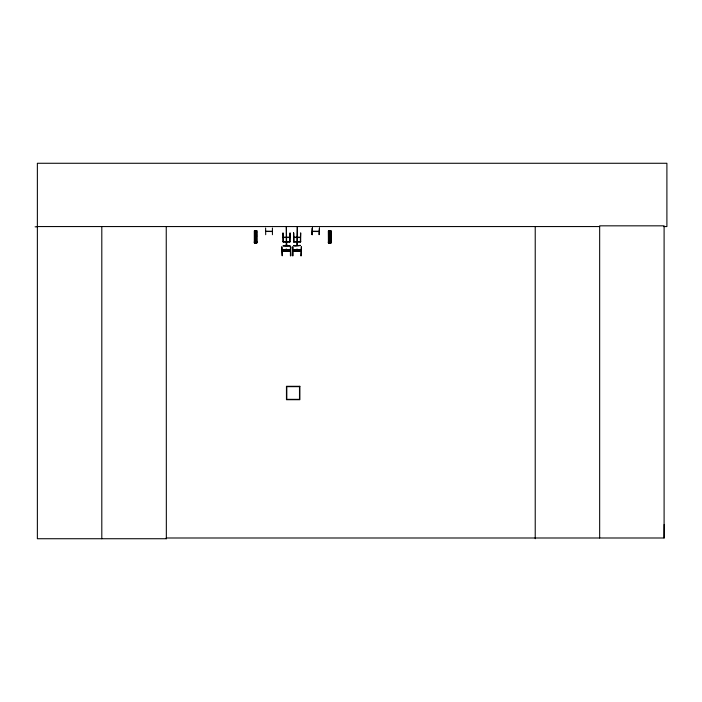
<?xml version="1.0" encoding="UTF-8"?>
<svg xmlns="http://www.w3.org/2000/svg" width="702" height="702" viewBox="0 0 702 702"><rect width="100%" height="100%" fill="white"/><g stroke="black" fill="none" stroke-linecap="round" stroke-linejoin="round"><path stroke-width="1.05" d="M663.618 226.562L666.9 226.562L666.9 163.268L37.364 163.268L37.364 538.732L166.339 538.732L166.251 537.995L664.101 537.995L664.197 524.42M265.698 231.239L272.411 231.239M312.39 231.239L319.094 231.239M272.271 231.537L265.698 231.467M318.954 231.537L312.478 231.493M255.467 242.55L255.51 242.857M35.1 226.825L37.364 226.816M37.364 226.562L599.666 226.562M286.328 226.781L286.697 245.419M272.411 228.001L272.429 234.705M319.471 228.001L319.112 234.705L319.436 228.001M330.984 242.997L328.396 243.015L328.396 230.888L330.984 230.879M254.493 232.125L256.73 232.125M328.571 232.125L330.809 232.125M300.307 241.813L300.675 232.862L300.675 241.813L293.594 241.813L293.594 232.862L293.971 241.813M254.493 232.941L256.73 232.941M328.571 232.941L330.809 232.941M254.493 234.17L256.73 234.17M328.571 234.17L330.809 234.17M265.698 234.705L265.61 228.001M254.493 235.267L256.73 235.267M328.571 235.267L330.809 235.267M254.493 236.495L256.73 236.495M328.571 236.495L330.809 236.495M283.345 237.153L289.68 237.153M293.971 237.153L300.307 237.153M283.345 237.522L289.68 237.522M293.971 237.522L300.307 237.522M282.976 241.655L290.058 241.62M293.594 241.62L300.675 241.655M254.493 241.769L256.73 241.769M282.976 241.786L290.058 241.786M293.594 241.786L300.675 241.786M328.571 241.769L330.809 241.769M254.115 242.12L257.099 242.208M328.203 242.208L331.186 242.208M286.232 244.673L286.232 245.419L286.355 226.781M286.697 244.673L286.793 245.419M283.915 245.481L283.239 245.823L289.865 245.797M293.822 245.481L294.524 245.419M284.617 245.726L288.469 245.726M289.189 245.726L289.838 245.726M295.235 245.726L299.087 245.726M299.815 245.726L300.465 245.726M293.778 245.797L300.491 245.419L293.857 245.823M281.827 246.876L282.195 255.826L281.853 246.876M282.178 249.789L290.4 249.789L290.768 246.876L290.768 255.826L290.4 250.158L282.178 250.158M292.822 246.876L292.822 255.826M286.627 249.271L285.968 249.271L285.968 250.667L286.627 250.667L286.627 249.271L286.574 250.623M292.795 249.789L301.018 249.789M292.795 250.158L301.018 250.158M664.101 537.995L664.101 225.833L599.666 225.833L599.666 537.995M535.222 226.562L535.222 538.732M330.932 230.879L330.975 242.997M330.809 230.879L330.809 242.997M330.633 242.997L330.642 230.879L330.493 242.997M330.37 230.879L330.352 242.997M330.256 230.879L330.194 242.997M330.037 242.997L329.352 242.997M329.177 243.015L329.185 230.888L329.027 243.015M329.01 230.888L328.597 243.015M328.457 230.888L328.554 243.015M312.293 228.001L312.293 234.705M297.323 245.419L297.323 226.781L296.858 245.419M297.016 250.667L297.016 251.202M296.832 250.667L296.832 251.202M293.62 232.862L293.62 241.813M292.795 246.876L292.795 255.826M290.417 246.876L290.417 255.826M289.838 245.823L283.16 245.797M289.68 241.813L290.058 232.862L290.058 241.813L282.976 241.813L283.003 232.862L283.345 241.813M286.39 250.667L286.39 251.202M286.205 250.667L286.205 251.202M286.021 249.315L286.021 250.623M256.73 230.879L256.73 242.997M256.555 242.997L256.467 230.879L256.458 242.997M256.274 230.879L256.318 242.997M256.116 230.879L256.177 242.997M255.949 242.997L255.265 242.997M255.054 230.888L255.107 243.015M254.931 230.888L254.949 243.015M254.765 230.888L254.756 243.015M254.668 230.888L254.615 243.015M254.519 230.888L254.493 243.015M166.242 226.562L166.339 538.732M101.808 226.562L101.808 538.732M255.124 235.749C255.739 237.653 256.607 234.407 255.124 235.749M329.212 235.749C329.817 237.653 330.686 234.407 329.212 235.749M312.39 228.001L312.013 234.705L312.372 228.001M256.906 230.879L254.317 230.888L254.37 243.015L256.906 242.997L256.853 230.879M301.395 246.876L301.018 255.826L301.395 246.876M297.244 249.271L296.595 249.271L296.595 250.667L297.244 250.667L297.244 249.271M289.654 251.202L282.941 251.342L289.654 251.202M300.272 251.202L293.568 251.342L300.272 251.202M299.868 386.293L286.451 386.293L286.451 399.71L299.868 399.71L299.868 386.293M299.491 386.67L286.82 386.67L286.82 399.341L299.491 399.341L299.491 386.67"/></g></svg>
